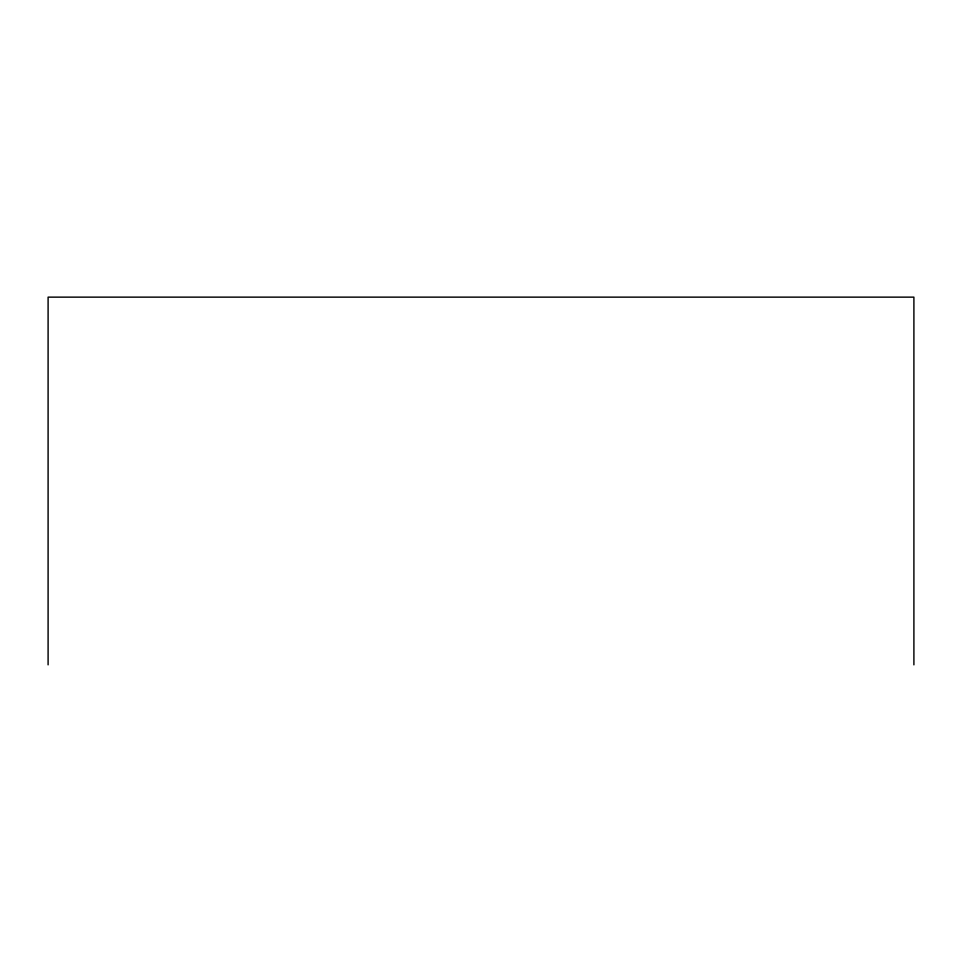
<?xml version="1.0" encoding="UTF-8"?>
<svg xmlns="http://www.w3.org/2000/svg" width="962" height="962" viewBox="0 0 962 962"><rect width="100%" height="100%" fill="white"/><g stroke="black" fill="none" stroke-linecap="round" stroke-linejoin="round"><path stroke-width="1.44" d="M913.9 664.862L913.9 297.138L48.1 297.138L48.1 664.862"/></g></svg>
